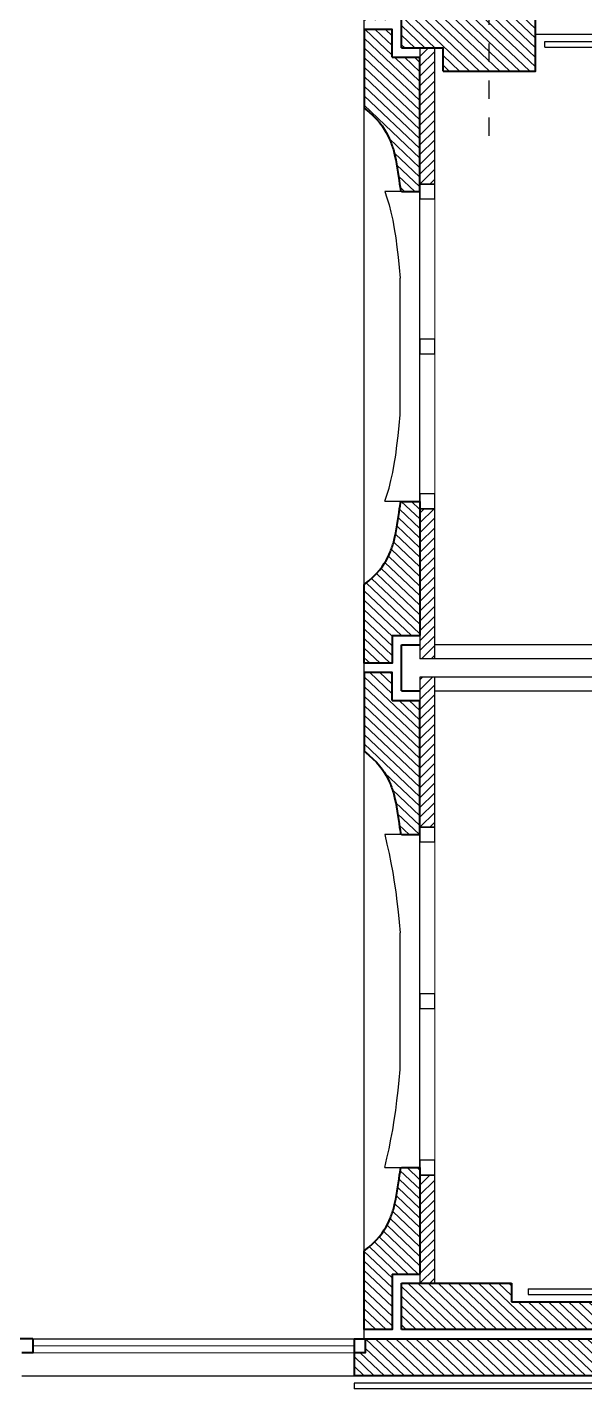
# Model space of a CAD drawing. Header units: metres. Extents: x -8 to 211, y -5 to 116.
# Drawn here: x 150.36 to 153.37, y 92.38 to 99.73 of the extents above; entities that cross this region are included whole.
import ezdxf

# ---------------------------------------------------------------- set-up
doc = ezdxf.new("R2010")
doc.units = ezdxf.units.M
doc.header["$LTSCALE"] = 0.6
doc.header["$MEASUREMENT"] = 0
doc.linetypes.add('CACHÉ', pattern=[0.25, 0.125, -0.125])
doc.linetypes.add('CONTINU', pattern=[0])
for name, color, linetype in [('001axes', 1, 'CONTINUOUS'), ('009 main courante', 181, 'CONTINUOUS'), ('A_EQMP', 142, 'CONTINUOUS'), ('A_HACH_CLOIS', 7, 'CONTINU'), ('A_HACH_STRUC', 7, 'CONTINUOUS'), ('A_MUR_CLOIS', 8, 'CONTINU'), ('A_MURS_ALÈG', 7, 'CONTINU')]:
    doc.layers.add(name, color=color, linetype=linetype)
for name, color, linetype, lineweight in [('A_CHASS', 4, 'CONTINU', 0), ('A_MURS_STRU', 7, 'CONTINU', 40), ('CONTOUR', 54, 'CONTINUOUS', 30)]:
    doc.layers.add(name, color=color, linetype=linetype, lineweight=lineweight)

msp = doc.modelspace()

# ---------------------------------------------------------------- hatches: boundary and pattern name
at = {"layer": 'A_HACH_CLOIS'}
h = msp.add_hatch(dxfattribs=at)
h.set_pattern_fill('ANSI31', color=8, scale=0.3, style=0)
h.set_pattern_definition([(45, (152.47486, 98.88585), (-0.0265165, 0.0265165), [])])
h.paths.add_polyline_path([(152.5549, 99.6216), (152.4749, 99.6216), (152.4749, 99.571), (152.4749, 99.571), (152.4749, 98.8858), (152.5549, 98.8858)])
h = msp.add_hatch(dxfattribs=at)
h.set_pattern_fill('ANSI31', color=8, scale=0.3, style=0)
h.set_pattern_definition([(45, (152.474862, 95.411004), (-0.0265165, 0.0265165), [])])
h.paths.add_polyline_path([(152.5549, 97.1316), (152.4749, 97.1316), (152.4749, 96.4465), (152.4749, 96.3213), (152.5549, 96.3213)])
h.paths.add_polyline_path([(152.5549, 96.2213), (152.4749, 96.2213), (152.4749, 95.411), (152.5549, 95.411)])
h = msp.add_hatch(dxfattribs=at)
h.set_pattern_fill('ANSI31', color=8, scale=0.3, style=0)
h.set_pattern_definition([(45, (152.474862, 92.946184), (-0.0265165, 0.0265165), [])])
h.paths.add_polyline_path([(152.5549, 93.5312), (152.4749, 93.5312), (152.4749, 92.9962), (152.4749, 92.9462), (152.5549, 92.9462)])
at = {"layer": 'A_HACH_STRUC', "linetype": 'Continuous'}
h = msp.add_hatch(dxfattribs=at)
h.set_pattern_fill('ANSI31', color=8, scale=0.3, angle=-88.5553, style=0)
h.set_pattern_definition([(316.4447, (152.174852, 98.845853), (0.02583954, 0.0271766), [])])
h.paths.add_polyline_path([(152.4749, 103.1209), (152.3249, 103.1209), (152.3249, 103.2708), (152.1749, 103.2708), (152.1749, 102.8458), (152.1997, 102.8255), (152.2215, 102.8057), (152.2404, 102.7865), (152.2567, 102.7678), (152.2708, 102.7498), (152.2828, 102.7322), (152.293, 102.7152), (152.3018, 102.6988), (152.3093, 102.6829), (152.3159, 102.6675), (152.3204, 102.656), (152.3258, 102.6412), (152.3295, 102.6299), (152.3319, 102.622), (152.3341, 102.6139), (152.3364, 102.6054), (152.3385, 102.5965), (152.3406, 102.5871), (152.3447, 102.5668), (152.3487, 102.545), (152.3525, 102.5224), (152.3561, 102.4995), (152.3594, 102.4772), (152.3625, 102.456), (152.3654, 102.4365), (152.3679, 102.4196), (152.3702, 102.4057), (152.372, 102.3958), (152.4749, 102.3958), (152.4749, 102.4358), (152.4749, 102.4358)])
h.paths.add_polyline_path([(152.4749, 100.604), (152.4749, 100.6465), (152.372, 100.6466), (152.3702, 100.6365), (152.3679, 100.6227), (152.3654, 100.6058), (152.3625, 100.5863), (152.3594, 100.5651), (152.3561, 100.5427), (152.3525, 100.5199), (152.3487, 100.4973), (152.3447, 100.4755), (152.3406, 100.4552), (152.3385, 100.4458), (152.3364, 100.4369), (152.3341, 100.4284), (152.3319, 100.4203), (152.3295, 100.4124), (152.327, 100.4048), (152.3244, 100.3972), (152.3217, 100.3898), (152.3189, 100.3823), (152.3159, 100.3748), (152.3093, 100.3594), (152.3018, 100.3435), (152.293, 100.3271), (152.2828, 100.3101), (152.2708, 100.2925), (152.2567, 100.2744), (152.2404, 100.2558), (152.2215, 100.2366), (152.1997, 100.2168), (152.1749, 100.1965), (152.1749, 99.7715), (152.3249, 99.7715), (152.3249, 99.9214), (152.4749, 99.9214)])
h.paths.add_polyline_path([(153.0999, 99.9962), (152.5999, 99.9962), (152.5999, 99.8713), (152.5549, 99.8713), (152.5549, 99.8713), (152.4749, 99.8713), (152.3749, 99.8713), (152.3749, 99.6216), (152.5999, 99.6216), (152.5999, 99.4962), (153.0999, 99.4962), (153.0999, 99.6961)])
h.paths.add_polyline_path([(152.4749, 99.571), (152.3249, 99.571), (152.3249, 99.7209), (152.1749, 99.7209), (152.1749, 99.2958), (152.1997, 99.2755), (152.2215, 99.2557), (152.2404, 99.2365), (152.2567, 99.2179), (152.2708, 99.1998), (152.2828, 99.1823), (152.293, 99.1653), (152.3018, 99.1488), (152.3093, 99.1329), (152.3159, 99.1175), (152.3189, 99.11), (152.3217, 99.1026), (152.3244, 99.0951), (152.327, 99.0876), (152.3295, 99.0799), (152.3319, 99.072), (152.3341, 99.0639), (152.3364, 99.0554), (152.3385, 99.0465), (152.3406, 99.0371), (152.3447, 99.0169), (152.3487, 98.9951), (152.3525, 98.9724), (152.3561, 98.9496), (152.3594, 98.9272), (152.3625, 98.906), (152.3654, 98.8866), (152.3679, 98.8696), (152.3702, 98.8558), (152.372, 98.8459), (152.4749, 98.8459), (152.4749, 98.8858)])
h = msp.add_hatch(dxfattribs=at)
h.set_pattern_fill('ANSI31', color=8, scale=0.3, angle=-88.5553, style=0)
h.set_pattern_definition([(316.4447, (152.119855, 92.446184), (0.02583954, 0.02717661), [])])
h.paths.add_polyline_path([(152.4749, 97.1716), (152.372, 97.1716), (152.3702, 97.1617), (152.3679, 97.1479), (152.3654, 97.1309), (152.3625, 97.1115), (152.3594, 97.0903), (152.3561, 97.0679), (152.3525, 97.0451), (152.3487, 97.0224), (152.3447, 97.0006), (152.3406, 96.9804), (152.3385, 96.971), (152.3364, 96.9621), (152.3341, 96.9536), (152.3319, 96.9454), (152.3295, 96.9376), (152.327, 96.9299), (152.3244, 96.9224), (152.3217, 96.9149), (152.3189, 96.9075), (152.3159, 96.9), (152.3093, 96.8846), (152.3018, 96.8687), (152.293, 96.8522), (152.2828, 96.8352), (152.2708, 96.8177), (152.2567, 96.7996), (152.2404, 96.781), (152.2215, 96.7617), (152.1997, 96.742), (152.1749, 96.7216), (152.1749, 96.2966), (152.3249, 96.2966), (152.3249, 96.4465), (152.4749, 96.4465)])
h.paths.add_polyline_path([(152.4749, 96.0961), (152.3249, 96.0961), (152.3249, 96.246), (152.1749, 96.246), (152.1749, 95.821), (152.1997, 95.8007), (152.2215, 95.7809), (152.2404, 95.7617), (152.2567, 95.743), (152.2708, 95.725), (152.2828, 95.7074), (152.293, 95.6904), (152.3018, 95.674), (152.3093, 95.6581), (152.3159, 95.6427), (152.3189, 95.6352), (152.3217, 95.6277), (152.3244, 95.6203), (152.327, 95.6127), (152.3295, 95.6051), (152.3319, 95.5972), (152.3341, 95.5891), (152.3364, 95.5806), (152.3385, 95.5717), (152.3406, 95.5623), (152.3447, 95.542), (152.3487, 95.5202), (152.3525, 95.4976), (152.3561, 95.4747), (152.3594, 95.4524), (152.3625, 95.4312), (152.3654, 95.4117), (152.3679, 95.3948), (152.3702, 95.3809), (152.372, 95.371), (152.4749, 95.371)])
h.paths.add_polyline_path([(152.4749, 93.571), (152.372, 93.571), (152.3702, 93.5612), (152.3679, 93.5474), (152.3654, 93.5305), (152.3625, 93.511), (152.3594, 93.4898), (152.3561, 93.4674), (152.3525, 93.4446), (152.3487, 93.422), (152.3447, 93.4002), (152.3406, 93.3799), (152.3385, 93.3705), (152.3364, 93.3616), (152.3341, 93.3531), (152.3319, 93.345), (152.3295, 93.3371), (152.327, 93.3295), (152.3244, 93.3219), (152.3217, 93.3145), (152.3189, 93.307), (152.3159, 93.2995), (152.3093, 93.2841), (152.3018, 93.2682), (152.293, 93.2518), (152.2828, 93.2348), (152.2708, 93.2172), (152.2567, 93.1991), (152.2404, 93.1805), (152.2215, 93.1613), (152.1997, 93.1415), (152.1749, 93.1212), (152.1749, 92.6962), (152.3249, 92.6962), (152.3249, 92.9962), (152.4749, 92.9962)])
h.paths.add_polyline_path([(156.8501, 92.8462), (156.7701, 92.8462), (152.9699, 92.8462), (152.9699, 92.9462), (152.3749, 92.9462), (152.3749, 92.6962), (156.8501, 92.6962)])
h.paths.add_polyline_path([(156.8501, 92.6462), (152.1799, 92.6462), (152.1799, 92.5712), (152.1199, 92.5712), (152.1199, 92.4462), (152.1799, 92.4462), (156.8501, 92.4462)])

# ---------------------------------------------------------------- linework, layer by layer
at = {"layer": '001axes', "color": 8, "linetype": 'CACHÉ'}
msp.add_line((152.8499, 99.1461), (152.8499, 100.3461), dxfattribs=at)
at = {"layer": '009 main courante', "color": 8, "linetype": 'Continuous'}
for p, q in [((153.1499, 99.6563), (155.6001, 99.6563)), ((153.1499, 99.6263), (153.1499, 99.6563)), ((153.1499, 99.6263), (155.6001, 99.6263)), ((153.0599, 92.9162), (155.6001, 92.9162)), ((153.0599, 92.9162), (153.0599, 92.8862)), ((153.0599, 92.8862), (155.6001, 92.8862)), ((156.8901, 92.4062), (152.1199, 92.4062)), ((152.1199, 92.4062), (152.1199, 92.3762)), ((156.9201, 92.3762), (152.1199, 92.3762))]:
    msp.add_line(p, q, dxfattribs=at)
at = {"layer": 'A_CHASS', "color": 8, "linetype": 'Continuous'}
for p, q in [((152.4749, 98.8059), (152.4749, 97.2116)), ((152.5549, 97.2116), (152.5549, 98.8059)), ((152.4749, 95.331), (152.4749, 93.6112)), ((152.5549, 93.6112), (152.5549, 95.331)), ((150.3851, 92.6462), (152.1199, 92.6462)), ((150.3851, 92.6087), (152.1199, 92.6087)), ((150.3851, 92.5712), (152.1199, 92.5712))]:
    msp.add_line(p, q, dxfattribs=at)
at = {"layer": 'A_EQMP', "color": 8, "linetype": 'Continuous'}
for p, q in [((155.1701, 96.3965), (152.5549, 96.3965)), ((155.1701, 96.1461), (152.5548, 96.1461))]:
    msp.add_line(p, q, dxfattribs=at)
at = {"layer": 'A_MUR_CLOIS', "color": 8, "linetype": 'Continuous'}
for p, q in [((153.0999, 99.6961), (156.8501, 99.6961)), ((155.6201, 96.3213), (152.4749, 96.3213)), ((155.6201, 96.2213), (152.4749, 96.2213))]:
    msp.add_line(p, q, dxfattribs=at)
for points in [[(152.4749, 98.8858), (152.5549, 98.8858), (152.5549, 99.6216), (152.4749, 99.6216)], [(152.4749, 98.8059), (152.5549, 98.8059), (152.5549, 98.8858), (152.4749, 98.8858)], [(152.4749, 97.9687), (152.5549, 97.9687), (152.5549, 98.0487), (152.4749, 98.0487)], [(152.4749, 97.1316), (152.5549, 97.1316), (152.5549, 97.2116), (152.4749, 97.2116)], [(152.4749, 95.331), (152.5549, 95.331), (152.5549, 95.411), (152.4749, 95.411)], [(152.4749, 94.4311), (152.5549, 94.4311), (152.5549, 94.5111), (152.4749, 94.5111)], [(152.4749, 93.5312), (152.5549, 93.5312), (152.5549, 93.6112), (152.4749, 93.6112)], [(152.4749, 92.9462), (152.5549, 92.9462), (152.5549, 93.5312), (152.4749, 93.5312)]]:
    msp.add_lwpolyline(points, close=True, dxfattribs=at)
for points in [[(152.5549, 96.3213), (152.5549, 97.1316), (152.4749, 97.1316), (152.4749, 96.3213)], [(152.4749, 96.2213), (152.4749, 95.411), (152.5549, 95.411), (152.5549, 96.2213)]]:
    msp.add_lwpolyline(points, dxfattribs=at)
at = {"layer": 'A_MURS_ALÈG', "color": 8, "ltscale": 200}
for p, q in [((152.1749, 96.7216), (152.1749, 99.2958)), ((152.3683, 97.6393), (152.3683, 98.3781)), ((152.1749, 93.1212), (152.1749, 95.821)), ((152.2849, 95.371), (152.2973, 95.3198)), ((152.2973, 95.3198), (152.3087, 95.2688)), ((152.3087, 95.2688), (152.319, 95.2177)), ((152.319, 95.2177), (152.3284, 95.1664)), ((152.3284, 95.1664), (152.3369, 95.1145)), ((152.3369, 95.1145), (152.3445, 95.0619)), ((152.3445, 95.0619), (152.3514, 95.0085)), ((152.3514, 95.0085), (152.3576, 94.9538)), ((152.3576, 94.9538), (152.3632, 94.8979)), ((152.3632, 94.8979), (152.3683, 94.8404)), ((152.3683, 94.1016), (152.3683, 94.8404)), ((150.3251, 92.4462), (152.1199, 92.4462))]:
    msp.add_line(p, q, dxfattribs=at)
for points in [[(152.2849, 98.8459), (152.2973, 98.8117), (152.3087, 98.7744), (152.319, 98.7339), (152.3284, 98.6905), (152.3369, 98.6444), (152.3445, 98.5956), (152.3514, 98.5445), (152.3576, 98.4911), (152.3632, 98.4356), (152.3683, 98.3781)], [(152.2849, 97.1717), (152.4749, 97.1717), (152.4749, 98.8459), (152.2849, 98.8459)], [(152.2849, 97.1717), (152.2973, 97.2058), (152.3087, 97.2432), (152.319, 97.2836), (152.3284, 97.327), (152.3369, 97.3731), (152.3445, 97.4218), (152.3514, 97.473), (152.3576, 97.5264), (152.3632, 97.5819), (152.3683, 97.6393)], [(152.2849, 93.571), (152.4749, 93.571), (152.4749, 95.371), (152.2849, 95.371)], [(152.2849, 93.571), (152.2973, 93.6222), (152.3087, 93.6732), (152.319, 93.7243), (152.3284, 93.7756), (152.3369, 93.8275), (152.3445, 93.8801), (152.3514, 93.9336), (152.3576, 93.9882), (152.3632, 94.0441), (152.3683, 94.1016)]]:
    msp.add_lwpolyline(points, dxfattribs=at)
at = {"layer": 'A_MURS_STRU', "color": 8, "linetype": 'Continuous'}
for p, q in [((152.3749, 99.6216), (152.3749, 99.8713)), ((152.3749, 99.6216), (152.5999, 99.6216)), ((152.5999, 99.4962), (152.5999, 99.6216)), ((152.3249, 99.571), (152.4749, 99.571)), ((152.4749, 98.8459), (152.4749, 99.571)), ((152.3749, 98.8459), (152.4749, 98.8459)), ((152.3749, 97.1716), (152.4749, 97.1716)), ((152.4749, 97.1716), (152.4749, 96.4465)), ((152.3249, 96.4465), (152.4749, 96.4465)), ((152.3749, 96.1468), (152.3749, 96.3965)), ((152.3749, 96.3965), (152.4749, 96.3965)), ((152.3249, 96.0961), (152.4749, 96.0961)), ((152.3749, 96.1468), (152.4749, 96.1468)), ((152.4749, 95.371), (152.4749, 96.0961)), ((152.3749, 95.371), (152.4749, 95.371)), ((152.3749, 93.5712), (152.4749, 93.5712)), ((152.4749, 93.5712), (152.4749, 92.9962)), ((152.3249, 92.9962), (152.4749, 92.9962)), ((152.3749, 92.9462), (152.9699, 92.9462)), ((152.3749, 92.6962), (152.3749, 92.9462)), ((152.9699, 92.9462), (152.9699, 92.8462)), ((152.9699, 92.8462), (156.8501, 92.8462)), ((150.3851, 92.6462), (143.9499, 92.6462)), ((152.1199, 92.6462), (152.1199, 92.4462)), ((156.8501, 92.6962), (152.3749, 92.6962)), ((156.8501, 92.4462), (152.1199, 92.4462))]:
    msp.add_line(p, q, dxfattribs=at)
for points in [[(152.5999, 99.4962), (153.0999, 99.4962), (153.0999, 99.9962)], [(152.3249, 99.571), (152.3249, 99.7209), (152.1749, 99.7209), (152.1749, 99.2958)], [(152.1749, 99.2958), (152.1997, 99.2755), (152.2215, 99.2557), (152.2404, 99.2365), (152.2567, 99.2179), (152.2708, 99.1998), (152.2828, 99.1823), (152.293, 99.1653), (152.3018, 99.1488), (152.3093, 99.1329), (152.3159, 99.1175), (152.3159, 99.1175), (152.3189, 99.11), (152.3217, 99.1026), (152.3244, 99.0951), (152.327, 99.0876), (152.3295, 99.0799), (152.3319, 99.072), (152.3341, 99.0639), (152.3364, 99.0554), (152.3385, 99.0465), (152.3406, 99.0371), (152.3406, 99.0371), (152.3447, 99.0169), (152.3487, 98.9951), (152.3525, 98.9724), (152.3561, 98.9496), (152.3594, 98.9272), (152.3625, 98.906), (152.3654, 98.8866), (152.3679, 98.8696), (152.3702, 98.8558), (152.372, 98.8458)], [(152.1749, 96.7216), (152.1997, 96.742), (152.2215, 96.7617), (152.2404, 96.781), (152.2567, 96.7996), (152.2708, 96.8177), (152.2828, 96.8352), (152.293, 96.8522), (152.3018, 96.8687), (152.3093, 96.8846), (152.3159, 96.9), (152.3159, 96.9), (152.3189, 96.9075), (152.3217, 96.9149), (152.3244, 96.9224), (152.327, 96.9299), (152.3295, 96.9376), (152.3319, 96.9454), (152.3341, 96.9536), (152.3364, 96.9621), (152.3385, 96.971), (152.3406, 96.9804), (152.3406, 96.9804), (152.3447, 97.0006), (152.3487, 97.0224), (152.3525, 97.0451), (152.3561, 97.0679), (152.3594, 97.0903), (152.3625, 97.1115), (152.3654, 97.1309), (152.3679, 97.1479), (152.3702, 97.1617), (152.372, 97.1717)], [(152.3249, 96.4465), (152.3249, 96.2966), (152.1749, 96.2966), (152.1749, 96.7216)], [(152.3249, 96.0961), (152.3249, 96.246), (152.1749, 96.246), (152.1749, 95.821)], [(152.1749, 95.821), (152.1997, 95.8007), (152.2215, 95.7809), (152.2404, 95.7617), (152.2567, 95.743), (152.2708, 95.725), (152.2828, 95.7074), (152.293, 95.6904), (152.3018, 95.674), (152.3093, 95.6581), (152.3159, 95.6427), (152.3159, 95.6427), (152.3189, 95.6352), (152.3217, 95.6277), (152.3244, 95.6203), (152.327, 95.6127), (152.3295, 95.6051), (152.3319, 95.5972), (152.3341, 95.5891), (152.3364, 95.5806), (152.3385, 95.5717), (152.3406, 95.5623), (152.3406, 95.5623), (152.3447, 95.542), (152.3487, 95.5202), (152.3525, 95.4976), (152.3561, 95.4747), (152.3594, 95.4524), (152.3625, 95.4312), (152.3654, 95.4117), (152.3679, 95.3948), (152.3702, 95.3809), (152.372, 95.3709)], [(152.1749, 93.1212), (152.1997, 93.1415), (152.2215, 93.1613), (152.2404, 93.1805), (152.2567, 93.1991), (152.2708, 93.2172), (152.2828, 93.2348), (152.293, 93.2518), (152.3018, 93.2682), (152.3093, 93.2841), (152.3159, 93.2995), (152.3159, 93.2995), (152.3189, 93.307), (152.3217, 93.3145), (152.3244, 93.3219), (152.327, 93.3295), (152.3295, 93.3371), (152.3319, 93.345), (152.3341, 93.3531), (152.3364, 93.3616), (152.3385, 93.3705), (152.3406, 93.3799), (152.3406, 93.3799), (152.3447, 93.4002), (152.3487, 93.422), (152.3525, 93.4446), (152.3561, 93.4674), (152.3594, 93.4898), (152.3625, 93.511), (152.3654, 93.5305), (152.3679, 93.5474), (152.3702, 93.5612), (152.372, 93.5713)], [(152.3249, 92.9962), (152.3249, 92.6962), (152.1749, 92.6962), (152.1749, 93.1212)], [(150.3851, 92.6462), (150.3851, 92.5712), (150.3251, 92.5712)], [(152.1199, 92.6462), (156.8501, 92.6462)], [(152.1799, 92.6462), (152.1799, 92.5712), (152.1199, 92.5712)]]:
    msp.add_lwpolyline(points, dxfattribs=at)
at = {"layer": 'CONTOUR', "color": 8}
for points in [[(143.7999, 92.6462), (152.1749, 92.6462), (152.1749, 106.9966)], [(143.7999, 92.6466), (152.1749, 92.6466)]]:
    msp.add_lwpolyline(points, dxfattribs=at)

doc.saveas('drawing.dxf')
